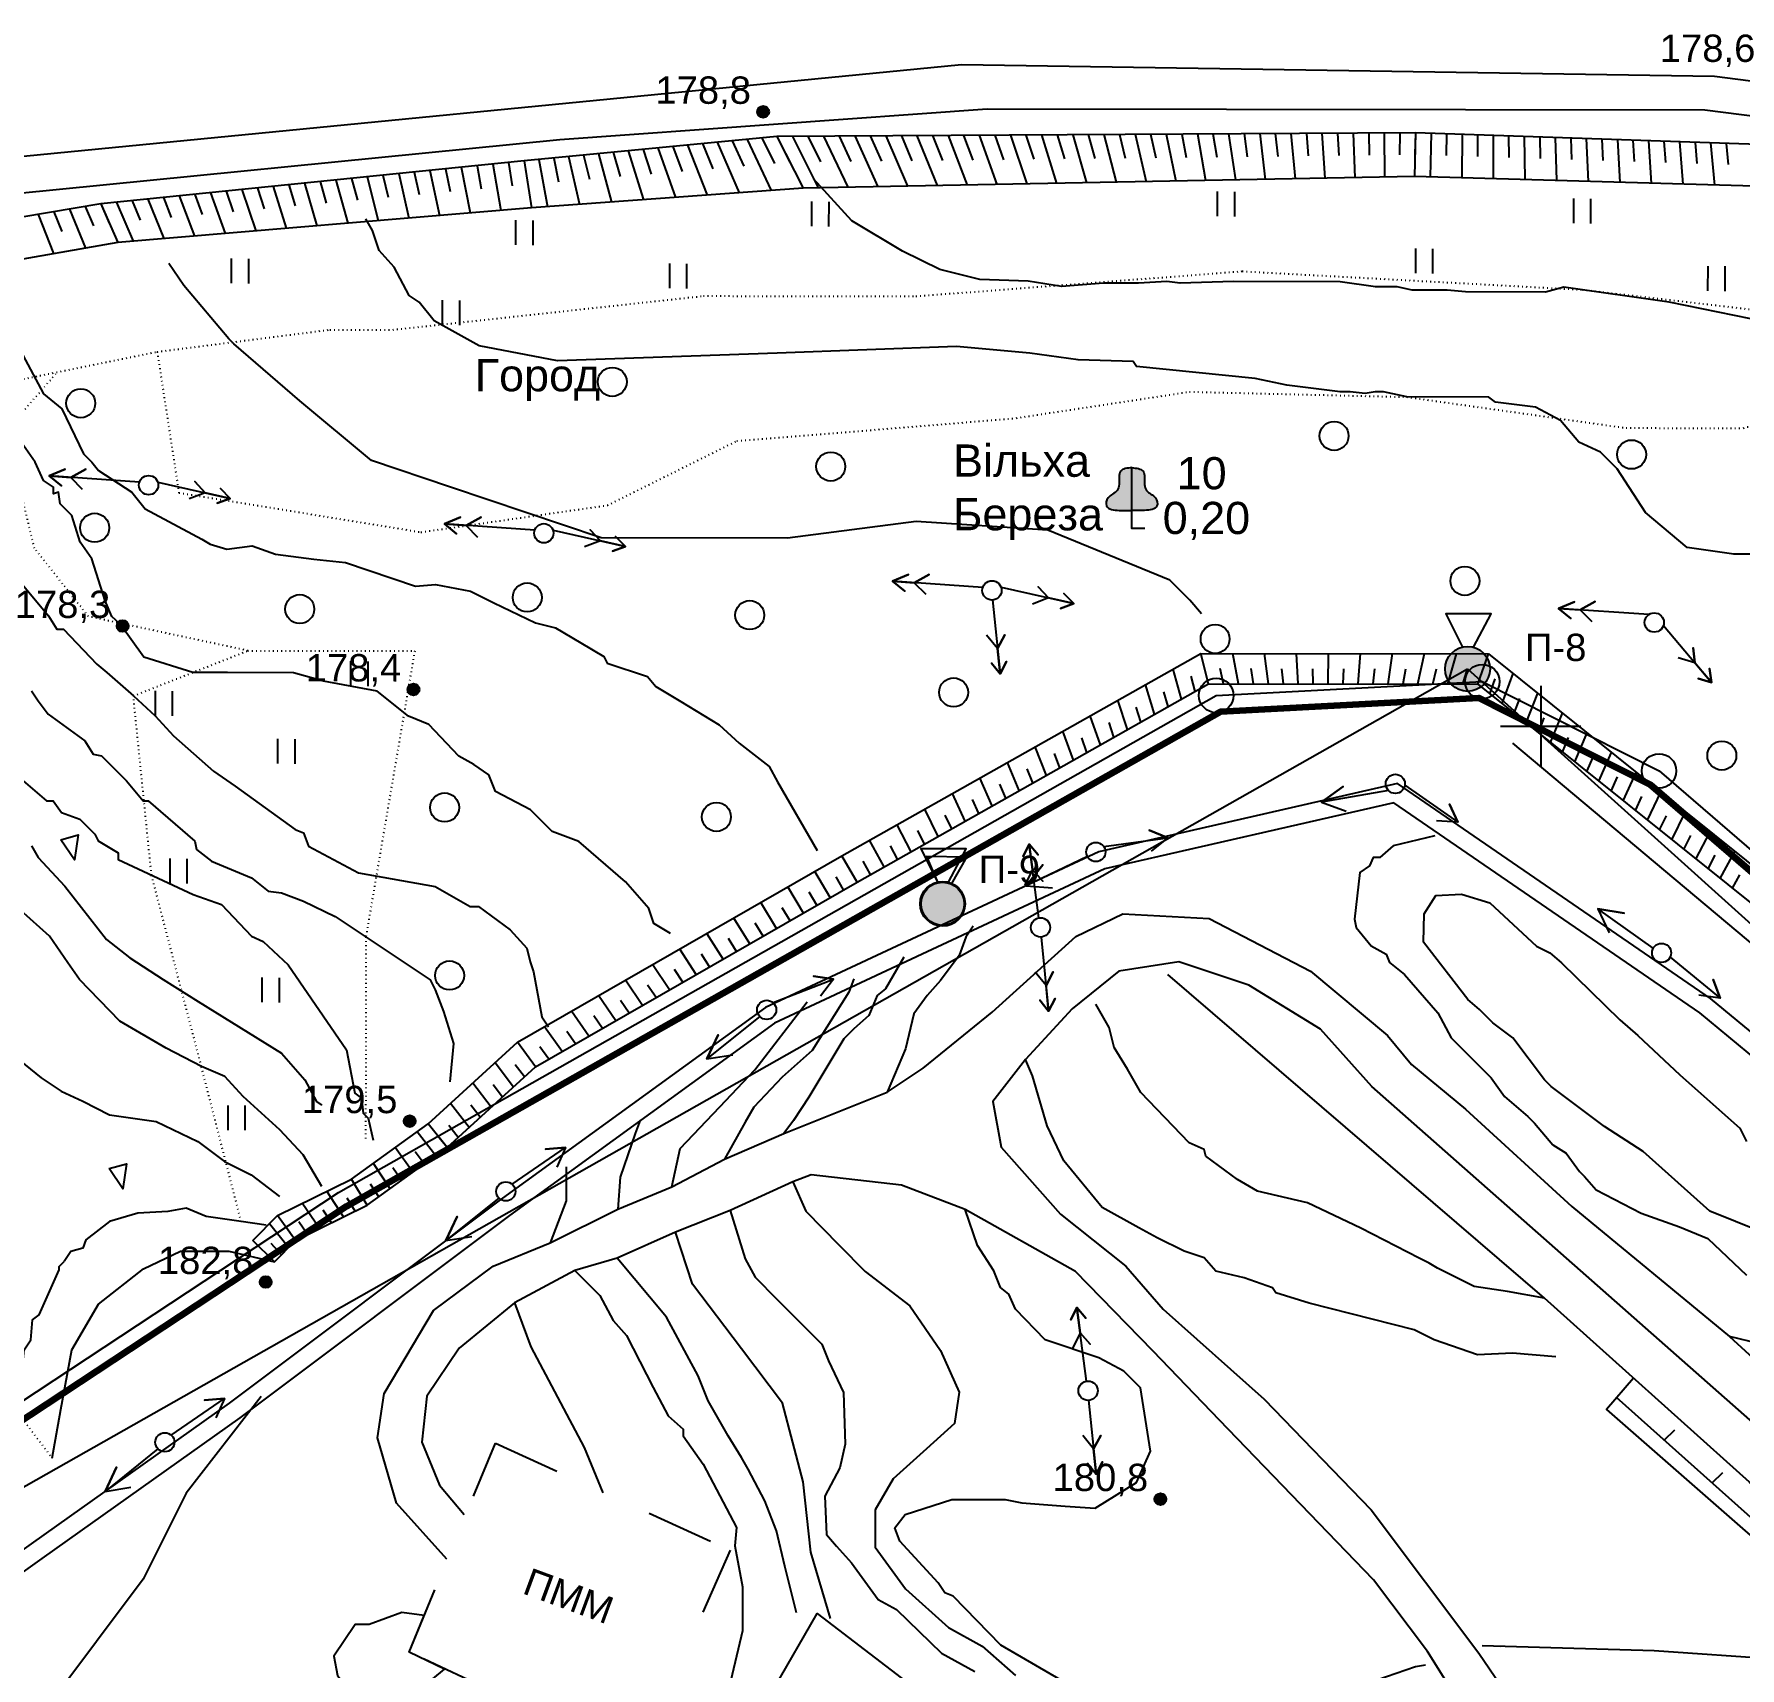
# Model space of a CAD drawing. Header units: millimetres. Extents: x 6127 to 9314, y 4730 to 7085.
# Drawn here: x 7012.7 to 7224.8, y 6482.9 to 6686 of the extents above; entities that cross this region are included whole.
import ezdxf

# ---------------------------------------------------------------- set-up
doc = ezdxf.new("R2010")
doc.units = ezdxf.units.MM
doc.header["$LTSCALE"] = 0.7
doc.linetypes.add('ACAD_ISO03W100', pattern=[30, 12, -18])
doc.linetypes.add('ACAD_ISO07W100', pattern=[3, 0, -3])
for name, color, linetype in [('відм', 14, 'Continuous'), ('горизонталі', 22, 'Continuous'), ('горный отвод', 7, 'Continuous'), ('дерево', 7, 'Continuous'), ('кущ', 7, 'Continuous'), ('Откос', 7, 'Continuous'), ('чорн', 255, 'Continuous')]:
    doc.layers.add(name, color=color, linetype=linetype)
doc.styles.get("Standard").update_dxf_attribs({"font": 'arial.ttf'})

msp = doc.modelspace()

# ---------------------------------------------------------------- hatches: boundary and pattern name
at = {"layer": 'відм', "ltscale": 0.2, "true_color": 0x000000}
h = msp.add_hatch(color=18, dxfattribs=at)
h.dxf.hatch_style = 1
h.paths.add_polyline_path([(7104.05, 6676.36, 1), (7102.58, 6676.36, 1)])
h = msp.add_hatch(color=18, dxfattribs=at)
h.dxf.hatch_style = 1
h.paths.add_polyline_path([(7024.39, 6612.42, 1), (7022.93, 6612.42, 1)])
h = msp.add_hatch(color=18, dxfattribs=at)
h.dxf.hatch_style = 1
h.paths.add_polyline_path([(7060.57, 6604.54, 1), (7059.1, 6604.54, 1)])
h = msp.add_hatch(color=18, dxfattribs=at)
h.dxf.hatch_style = 1
h.paths.add_polyline_path([(7060.09, 6550.87, 1), (7058.62, 6550.87, 1)])
h = msp.add_hatch(color=18, dxfattribs=at)
h.dxf.hatch_style = 1
h.paths.add_polyline_path([(7042.19, 6530.86, 1), (7040.72, 6530.86, 1)])
h = msp.add_hatch(color=18, dxfattribs=at)
h.dxf.hatch_style = 1
h.paths.add_polyline_path([(7153.43, 6503.87, 1), (7151.97, 6503.88, 1)])
at = {"layer": 'чорн', "ltscale": 0.2, "true_color": 0x000000}
h = msp.add_hatch(color=18, dxfattribs=at)
h.dxf.hatch_style = 1
edge = h.paths.add_edge_path()
edge.add_spline(control_points=[(7149.14, 6626.77), (7149.64, 6626.76), (7150.64, 6626.76), (7152.54, 6626.95), (7152.18, 6628.67), (7150.94, 6628.98), (7150.62, 6630.3), (7150.95, 6631.92), (7149.73, 6632.05), (7149.15, 6632.12)], knot_values=[0, 0, 0, 0, 0.79324, 1.617737, 2.123988, 2.843267, 3.252671, 4.0697, 4.805889, 4.805889, 4.805889, 4.805889], degree=3, periodic=0)
edge.add_line((7149.15, 6632.12), (7149.14, 6626.77))
edge = h.paths.add_edge_path()
edge.add_spline(control_points=[(7149.15, 6632.12), (7148.57, 6632.05), (7147.35, 6631.92), (7147.67, 6630.3), (7147.35, 6628.98), (7146.11, 6628.68), (7145.75, 6626.96), (7147.64, 6626.76), (7148.65, 6626.77), (7149.14, 6626.77)], knot_values=[0, 0, 0, 0, 0.736189, 1.553218, 1.962623, 2.681901, 3.188152, 4.012649, 4.805889, 4.805889, 4.805889, 4.805889], degree=3, periodic=0)
edge.add_line((7149.14, 6626.77), (7149.15, 6632.12))
at = {"layer": 'чорн', "ltscale": 0.2, "true_color": 0x000000, "transparency": 33554687}
h = msp.add_hatch(color=18, dxfattribs=at)
h.dxf.hatch_style = 1
h.paths.add_polyline_path([(7193.69, 6607.09, 1), (7188.12, 6607.09, 1)])
h = msp.add_hatch(color=18, dxfattribs=at)
h.dxf.hatch_style = 1
h.paths.add_polyline_path([(7128.41, 6577.89, 1), (7122.84, 6577.89, 1)])

# ---------------------------------------------------------------- linework, layer by layer
at = {"color": 18, "ltscale": 0.2, "true_color": 0x000000, "transparency": 33554687}
for p, q in [((6938.2, 6463.96), (7190.9, 6607.09)), ((7190.9, 6607.09), (7460.95, 6363.77))]:
    msp.add_line(p, q, dxfattribs=at)
at = {"layer": 'відм', "color": 18, "ltscale": 0.2, "true_color": 0x000000}
for centre in [(7103.31, 6676.36), (7023.66, 6612.42), (7059.83, 6604.54), (7059.36, 6550.87), (7041.46, 6530.86), (7152.7, 6503.87)]:
    msp.add_circle(centre, 0.733, dxfattribs=at)
at = {"layer": 'горизонталі', "color": 18, "true_color": 0x000000}
for points in [[(7226.11, 6650.6), (7215.95, 6652.69), (7202.88, 6654.57), (7200.59, 6653.95), (7190.63, 6653.97), (7188.35, 6654.18), (7184, 6654.18), (7182.13, 6654.6), (7179.43, 6654.6), (7175.07, 6655.23), (7161.8, 6655.25), (7155.16, 6655.05), (7153.5, 6655.26), (7149.97, 6655.05), (7145.61, 6655.06), (7140.42, 6654.65), (7136.27, 6655.28), (7130.26, 6655.49), (7125.28, 6656.74), (7120.64, 6659.03), (7114.35, 6662.79), (7109.57, 6668.04)], [(7228.15, 6621.35), (7224, 6621.35), (7218.19, 6622.19), (7213.01, 6626.55), (7209.49, 6631.95), (7207.42, 6634.03), (7204.72, 6635.28), (7202.44, 6637.98), (7199.33, 6639.64), (7194.35, 6640.27), (7193.52, 6640.89), (7183.36, 6640.9), (7180.45, 6641.53), (7179.42, 6641.53), (7178.17, 6641.32), (7176.3, 6641.53), (7175.06, 6641.54), (7168.42, 6642.37), (7164.48, 6643.21), (7149.75, 6644.68), (7149.33, 6645.3), (7142.49, 6645.52), (7136.47, 6646.35), (7127.34, 6647.19), (7105.06, 6646.36), (7077.75, 6645.39), (7068, 6647.26), (7062.4, 6650.38), (7060.54, 6652.67), (7059.3, 6653.5), (7057.43, 6657.03), (7055.57, 6659.11), (7054.74, 6661.6), (7053.91, 6663.05)], [(7157.8, 6613.96), (7156.35, 6615.62), (7153.87, 6618.12), (7138.72, 6624.36), (7122.34, 6625.41), (7106.34, 6623.35), (7083.17, 6623.38), (7064.43, 6629.69), (7054.63, 6632.99), (7045.69, 6640.42), (7037.5, 6647.51), (7036.88, 6648.13), (7031.29, 6654.78), (7029.42, 6657.48)], [(7010.94, 6646.71), (7013.84, 6641.31), (7016.12, 6639.44), (7018.81, 6633.84), (7019.85, 6632.8), (7020.68, 6631.76), (7024.83, 6629.06), (7026.48, 6626.98), (7033.53, 6623.24), (7034.57, 6622.61), (7036.64, 6621.99), (7039.76, 6622.4), (7042.66, 6621.36), (7047.43, 6620.73), (7051.37, 6620.31), (7060.08, 6617.4), (7062.57, 6617.6), (7066.93, 6616.77), (7069.83, 6615.31), (7075.02, 6612.81), (7077.51, 6612.19), (7080.62, 6610.32), (7083.52, 6608.65), (7083.93, 6607.82), (7088.91, 6606.16), (7089.95, 6604.91), (7093.06, 6603.04), (7097.83, 6600.13), (7100.31, 6597.84), (7104.04, 6594.94), (7105.08, 6593.07), (7110.02, 6584.53)], [(7091.78, 6574.2), (7089.7, 6575.45), (7089.08, 6577.32), (7086.18, 6580.64), (7080.38, 6585.63), (7077.06, 6586.88), (7074.37, 6589.58), (7070.01, 6591.86), (7069.19, 6593.94), (7067.32, 6595.19), (7065.45, 6596.23), (7061.72, 6600.17), (7059.23, 6601.21), (7055.3, 6604.33), (7048.66, 6605.58), (7044.92, 6606.62), (7036.72, 6606.63), (7032.38, 6606.64), (7026.31, 6608.56), (7023.35, 6612.67), (7022.32, 6613.61), (7021.49, 6615.57), (7019.84, 6620.76), (7018.39, 6622.84), (7017.35, 6626.16), (7015.9, 6627.61), (7015.7, 6629.07), (7015.07, 6628.86), (7015.07, 6629.69), (7013.83, 6630.52), (7012.8, 6632.81), (7011.35, 6634.88)], [(7007.8, 6621.61), (7014.43, 6613.71), (7015.47, 6612.05), (7016.3, 6612.05), (7020.44, 6607.69), (7021.69, 6606.65), (7025, 6603.74), (7027.7, 6601.25), (7029.98, 6598.76), (7034.95, 6594.39), (7037.65, 6592.52), (7045.11, 6587.12), (7046.15, 6586.7), (7046.77, 6585.04), (7052.99, 6581.72), (7062.53, 6580.05), (7066.88, 6577.55), (7067.92, 6577.55), (7071.86, 6574.64), (7073.93, 6572.36), (7074.35, 6570.69), (7074.76, 6569.45), (7075.79, 6563.85), (7076.62, 6562.6)], [(7012.35, 6604.38), (7013.18, 6603.13), (7014.42, 6601.47), (7018.98, 6598.15), (7020.01, 6596.49), (7021.05, 6596.28), (7024.16, 6593.16), (7026.23, 6590.67), (7026.85, 6590.67), (7032.66, 6585.68), (7032.86, 6584.65), (7034.73, 6583.19), (7039.71, 6581.11), (7041.78, 6579.45), (7043.44, 6579.24), (7046.14, 6578.2), (7050.08, 6576.33), (7061.89, 6568.43), (7062.51, 6567.18), (7063.55, 6564.48), (7064.79, 6560.54), (7064.37, 6555.77)], [(7011.3, 6593.18), (7014.2, 6590.68), (7015.03, 6590.68), (7016.06, 6589.23), (7018.35, 6588.4), (7020.21, 6586.53), (7020.62, 6585.7), (7023.11, 6584.24), (7023.11, 6583.41), (7032.44, 6579.04), (7035.97, 6577.79), (7039.7, 6573.85), (7041.15, 6573.22), (7044.26, 6570.32), (7051.51, 6559.73), (7052.54, 6554.33), (7053.37, 6553.71), (7053.57, 6551.84), (7054.2, 6551.22), (7054.82, 6548.52)], [(7186.82, 6586.33), (7181.63, 6585.09), (7179.97, 6583.64), (7179.14, 6583.64), (7178.72, 6582.61), (7177.48, 6581.78), (7176.85, 6575.97), (7177.05, 6574.93), (7178.92, 6572.65), (7180.79, 6571.61), (7181.2, 6570.57), (7183.06, 6569.11), (7187.21, 6564.34), (7188.87, 6561.22), (7193.84, 6556.24), (7195.5, 6553.95), (7198.4, 6551.46), (7199.23, 6550.63), (7201.51, 6547.93), (7203.16, 6546.89), (7204.82, 6544.61), (7205.44, 6543.98), (7206.89, 6542.32), (7212.49, 6539.41), (7217.26, 6537.74), (7220.79, 6536.29), (7225.56, 6531.72)], [(7012.32, 6585.08), (7013.15, 6583.63), (7016.47, 6580.1), (7021.65, 6573.45), (7024.55, 6571.17), (7028.7, 6568.47), (7033.05, 6565.76), (7043.42, 6559.32), (7046.32, 6556), (7047.77, 6553.3), (7048.39, 6552.88), (7047.77, 6553.3)], [(7048.45, 6542.76), (7046.1, 6546.66), (7043.2, 6549.78), (7038.64, 6553.93), (7036.36, 6556.42), (7033.46, 6557.67), (7029.1, 6559.96), (7023.3, 6563.29), (7018.32, 6568.48), (7016.87, 6570.56), (7014.59, 6573.88), (7007.34, 6580.32)], [(7227.39, 6537.09), (7221, 6539.69), (7212.71, 6547.09), (7207.94, 6550.2), (7201.31, 6555.19), (7200.48, 6556.02), (7196.54, 6561.21), (7194.05, 6563.08), (7192.4, 6564.75), (7190.95, 6565.99), (7185.43, 6573.1), (7185.51, 6576.64), (7186.94, 6578.93), (7190.13, 6579.07), (7193.66, 6578.02), (7199.46, 6572.62), (7201.12, 6571.79), (7202.57, 6570.54), (7209.82, 6563.48), (7212.05, 6561.5), (7217.29, 6556.63), (7224.75, 6549.98), (7225.57, 6548.32)], [(7129.41, 6575.11), (7128.5, 6573.74), (7127.67, 6571.46), (7125.38, 6568.35), (7123.72, 6566.49), (7122.06, 6564.21), (7121.02, 6559.85), (7118.71, 6554.47)], [(7120.82, 6571.26), (7118.54, 6567.32), (7117.5, 6566.49), (7116.46, 6564.01), (7114.59, 6562.35), (7113.34, 6561.1), (7108.98, 6553.85), (7107.1, 6550.95), (7105.86, 6549.33)], [(7114.59, 6568.57), (7113.97, 6566.91), (7109.4, 6559.66), (7105.66, 6556.34), (7102.13, 6552.61), (7101.09, 6550.74), (7098.51, 6546.13)], [(7091.94, 6542.68), (7093, 6547.48), (7097.91, 6552.65), (7102.29, 6557.26), (7108.78, 6565.69)], [(7200.45, 6528.84), (7195.88, 6529.68), (7191.73, 6530.3), (7187.17, 6532.59), (7186.13, 6533.22), (7184.89, 6533.84), (7177.63, 6537.58), (7171, 6540.7), (7164.77, 6542.16), (7162.29, 6543.62), (7158.35, 6546.53), (7158.14, 6547.36), (7156.27, 6548.19), (7150.27, 6554.42), (7148.61, 6557.33), (7146.95, 6560.03), (7146.33, 6562.52), (7144.68, 6565.42)], [(7010.22, 6558.94), (7013.54, 6556.24), (7016.02, 6554.58), (7018.72, 6553.33), (7022.04, 6551.67), (7027.85, 6550.83), (7033.03, 6548.34), (7036.35, 6545.84), (7039.66, 6544.18), (7043.19, 6541.48)], [(7201.89, 6521.58), (7196.5, 6522), (7192.14, 6521.8), (7186.75, 6523.67), (7184.26, 6524.92), (7171.19, 6528.25), (7167.04, 6529.5), (7166.63, 6530.13), (7163.1, 6531.38), (7159.58, 6532.21), (7158.13, 6533.87), (7155.64, 6534.7), (7152.32, 6536.37), (7150.04, 6537.62), (7145.48, 6540.11), (7140.71, 6545.93), (7138.64, 6550.29), (7136.78, 6556.51), (7135.95, 6558.52)], [(7088.02, 6550.97), (7087.39, 6549.31), (7085.52, 6543.92), (7085.23, 6539.92)], [(7078.82, 6545.18), (7078.82, 6540.97), (7076.81, 6535.72)], [(7107.02, 6543.3), (7108.61, 6539.68), (7112.78, 6535.45), (7116, 6532.19), (7121.53, 6527.89), (7125.38, 6522.36), (7127.69, 6517.18), (7127.09, 6513.27), (7123.64, 6510.14), (7119.49, 6506.39), (7117.23, 6502.52), (7117.22, 6497.89), (7120.99, 6492.7), (7126.34, 6487.93), (7130.56, 6485.61), (7134.68, 6481.94)], [(7041.52, 6537.95), (7038.41, 6538.37), (7034.06, 6539), (7031.57, 6540.04), (7029.28, 6539.63), (7025.55, 6539.42), (7022.02, 6538.39), (7019.11, 6536.11), (7018.7, 6535.07), (7017.24, 6534.66), (7016.41, 6533.42)], [(7099.21, 6539.75), (7101.07, 6533.73), (7102.31, 6531.45), (7105, 6528.75), (7108.94, 6524.8), (7110.6, 6523.14), (7111.43, 6521.06), (7113.29, 6517.12), (7113.49, 6510.69), (7112.86, 6507.78), (7110.99, 6504.26), (7111.19, 6499.48), (7112.44, 6498.03), (7114.3, 6495.95), (7117.62, 6491.38), (7119.9, 6490.14), (7125.49, 6484.74), (7129.64, 6482.45)], [(7145.92, 6478.13), (7132.88, 6485.72), (7126.95, 6491.79), (7125.92, 6492.21), (7125.09, 6493.45), (7120.32, 6498.64), (7119.7, 6500.3), (7120.95, 6501.96), (7126.76, 6503.82), (7133.4, 6503.82), (7135.47, 6503.4), (7140.87, 6502.98), (7144.6, 6502.76), (7149.75, 6505.93), (7151.46, 6509.84), (7150.22, 6517.7), (7148.15, 6519.77), (7145.04, 6521.44), (7138.37, 6523.69), (7134.67, 6527.47), (7133.84, 6529.34), (7132.81, 6530.17), (7131.98, 6532.24), (7129.97, 6535.42), (7128.42, 6539.88)], [(7111.68, 6489.03), (7109.22, 6497.29), (7108.29, 6506.02), (7105.73, 6515.8), (7100.6, 6522.57), (7094.54, 6530.58), (7092.39, 6537.07)], [(7014.91, 6508.96), (7016, 6515.02), (7017.33, 6522.45), (7020.66, 6528.12), (7026.27, 6532.5), (7030.85, 6534.72), (7036.88, 6534.71), (7042.54, 6533.36)], [(7006.62, 6502.1), (7008.29, 6508.11), (7008.09, 6509.98), (7008.71, 6511.02), (7009.34, 6517.03), (7010.79, 6518.48), (7011.21, 6520.35), (7011.42, 6522.43), (7012.25, 6523.67), (7012.46, 6526.16), (7013.29, 6526.78), (7015.79, 6532.38), (7015.79, 6532.79), (7016.41, 6533.42)], [(7107.45, 6489.74), (7107.03, 6491.4), (7106, 6495.55), (7104.97, 6499.91), (7103.52, 6503.64), (7101.45, 6507.59), (7100.62, 6509.04), (7098.97, 6511.74), (7096.48, 6516.1), (7095.24, 6519.21), (7091.31, 6526.48), (7085.17, 6533.82)], [(7079.9, 6532.3), (7083.01, 6529.19), (7084.67, 6526.07), (7086.32, 6524.2), (7089.64, 6517.77), (7091.5, 6514.24), (7093.37, 6512.58), (7093.36, 6511.75), (7095.85, 6508.22), (7099.99, 6500.33), (7099.78, 6498.05), (7100.75, 6492.98), (7100.74, 6487.49), (7098.73, 6478.91), (7096.11, 6474.25), (7096.11, 6472.65), (7093.53, 6465.97), (7092.56, 6459.19)], [(7072.38, 6528.27), (7074.44, 6522.8), (7081.05, 6510.28), (7083.37, 6504.67)], [(7310.54, 6488.9), (7309.54, 6488.86), (7304.35, 6490.52), (7295.43, 6491.36), (7290.04, 6491.99), (7287.96, 6491.58), (7282.15, 6491.79), (7275.31, 6492.84), (7273.85, 6494.09), (7272.61, 6494.09), (7267.01, 6494.92), (7264.52, 6497), (7261.41, 6499.08), (7258.09, 6501.78), (7257.27, 6502.82), (7253.12, 6505.11), (7250.94, 6506.36), (7249.43, 6507.48), (7244.88, 6511.9), (7237.24, 6517.68), (7227.25, 6523.17), (7223.48, 6524.08)], [(7040.9, 6516.65), (7037.17, 6511.84), (7031.57, 6504.61), (7026.22, 6493.94), (7014.62, 6478.43)], [(7050.39, 6481.95), (7053.26, 6478.39), (7055.29, 6477.81), (7058.16, 6479.72), (7062.24, 6481.53), (7063.7, 6482.75), (7059.29, 6484.83), (7061.17, 6489.39), (7058.37, 6489.77), (7054.33, 6488.27), (7052.59, 6488.27), (7049.94, 6484.35), (7050.39, 6481.95)], [(7192.72, 6485.69), (7214.09, 6485.05), (7229.65, 6483.99), (7242.93, 6484.6), (7247.49, 6484.38)], [(7185.66, 6483.21), (7184.42, 6483.01), (7178.4, 6480.94)]]:
    msp.add_lwpolyline(points, dxfattribs=at)
at = {"layer": 'горный отвод', "color": 18, "ltscale": 0.2, "true_color": 0x000000}
for points in [[(6833.81, 6399.02), (7050.49, 6541.99), (7159.64, 6603.79), (7192.72, 6605.52), (7214.71, 6594.41), (7446.38, 6394.62), (7812.87, 6318.98), (7813.33, 6270.44), (8212.54, 6212.33), (8210.56, 6196.61), (8228.28, 6077.75), (8075.07, 6062.83), (7942.18, 6050.2), (7867.23, 6042.06), (7881.29, 5852.33), (7884.37, 5811.65), (7998.72, 5796.99), (8009.93, 5714.66)], [(6920.99, 5597.24), (6918.57, 5727.75), (6921.2, 5779.95), (6861.62, 5921.06), (6818.67, 5957.18), (6574.79, 6074.63), (6708.61, 6295.21), (6826.26, 6401.67), (6833.8, 6396.61), (7051.54, 6540.28), (7160.22, 6601.81), (7192.29, 6603.48), (7213.58, 6592.73), (7445.46, 6392.76), (7810.88, 6317.34), (7811.33, 6268.71), (8210.3, 6210.63), (8208.53, 6196.59), (8208.57, 6196.32)], [(6920.99, 5597.24), (6918.58, 5727.75), (6921.21, 5779.95), (6861.62, 5921.06), (6818.67, 5957.19), (6574.8, 6074.63), (6708.61, 6295.21), (6826.26, 6401.67), (6833.8, 6396.61), (7051.54, 6540.27), (7160.22, 6601.81), (7192.29, 6603.48), (7213.58, 6592.73), (7445.46, 6392.75), (7810.88, 6317.34), (7811.33, 6268.7), (8210.3, 6210.62), (8208.53, 6196.59), (8208.57, 6196.32)], [(6920.99, 5597.24), (6918.58, 5727.75), (6921.21, 5779.95), (6861.62, 5921.06), (6818.67, 5957.19), (6574.8, 6074.63), (6708.61, 6295.21), (6826.26, 6401.67), (6833.8, 6396.61), (7051.54, 6540.27), (7160.22, 6601.81), (7192.29, 6603.48), (7213.58, 6592.73), (7445.46, 6392.75), (7810.88, 6317.34), (7811.33, 6268.7), (8210.3, 6210.62), (8208.53, 6196.59), (8208.57, 6196.32)], [(6920.99, 5597.24), (6918.58, 5727.75), (6921.21, 5779.95), (6861.62, 5921.06), (6818.67, 5957.19), (6574.8, 6074.63), (6708.62, 6295.21), (6826.26, 6401.67), (6833.8, 6396.61), (7051.54, 6540.27), (7160.22, 6601.81), (7192.29, 6603.48), (7213.58, 6592.73), (7445.46, 6392.75), (7810.87, 6317.34), (7811.33, 6268.7), (8210.29, 6210.62), (8208.53, 6196.59), (8208.57, 6196.32)]]:
    msp.add_lwpolyline(points, dxfattribs=at)
at = {"layer": 'горный отвод', "color": 18, "lineweight": 200, "ltscale": 0.2, "true_color": 0x000000}
msp.add_lwpolyline([(6920.99, 5597.24), (6918.57, 5727.75), (6921.2, 5779.95), (6861.62, 5921.06), (6818.67, 5957.18), (6574.79, 6074.63), (6708.61, 6295.21), (6826.26, 6401.68), (6833.8, 6396.61), (7051.54, 6540.28), (7160.22, 6601.81), (7192.29, 6603.48), (7213.58, 6592.73), (7445.46, 6392.76), (7810.88, 6317.34), (7811.34, 6268.71), (8210.3, 6210.63), (8208.53, 6196.59), (8208.57, 6196.32)], dxfattribs=at)
at = {"layer": 'дерево', "color": 18, "ltscale": 0.2, "true_color": 0x000000}
for centre in [(7084.55, 6642.78), (7018.46, 6640.12), (7174.3, 6636.06), (7211.29, 6633.75), (7111.72, 6632.25), (7020.19, 6624.64), (7190.56, 6618.03), (7073.97, 6615.98), (7045.69, 6614.53), (7101.64, 6613.78), (7159.51, 6610.82), (7126.99, 6604.17), (7222.51, 6596.31), (7063.7, 6589.87), (7097.5, 6588.69), (7064.32, 6568.98)]:
    msp.add_circle(centre, 1.8, dxfattribs=at)
at = {"layer": 'кущ', "color": 18, "ltscale": 0.2, "true_color": 0x000000}
for centre in [(7192.72, 6605.52), (7159.64, 6603.79), (7214.71, 6594.41)]:
    msp.add_circle(centre, 2.14, dxfattribs=at)
at = {"layer": 'Откос', "color": 18, "true_color": 0x000000}
for p, q in [((7097.61, 6672.57), (7100.33, 6666.29)), ((7099.46, 6672.75), (7100.89, 6669.59)), ((7101.31, 6672.93), (7104.31, 6666.57)), ((7103.15, 6673.11), (7104.72, 6669.91)), ((7105, 6673.29), (7106.64, 6670.08)), ((7105, 6673.29), (7108.28, 6666.86)), ((7106.94, 6673.3), (7110.13, 6666.9)), ((7108.88, 6673.31), (7110.43, 6670.12)), ((7110.81, 6673.32), (7113.84, 6666.97)), ((7112.75, 6673.34), (7114.22, 6670.17)), ((7114.69, 6673.35), (7117.55, 6667.04)), ((7116.62, 6673.36), (7118.01, 6670.21)), ((7118.56, 6673.37), (7121.26, 6667.11)), ((7120.5, 6673.38), (7121.8, 6670.26)), ((7122.43, 6673.39), (7124.96, 6667.18)), ((7124.37, 6673.4), (7125.59, 6670.31)), ((7126.31, 6673.42), (7128.67, 6667.25)), ((7128.24, 6673.43), (7129.38, 6670.35)), ((7130.18, 6673.44), (7132.38, 6667.32)), ((7132.12, 6673.45), (7133.18, 6670.4)), ((7134.06, 6673.46), (7136.09, 6667.39)), ((7135.99, 6673.47), (7136.97, 6670.45)), ((7137.93, 6673.49), (7139.79, 6667.46)), ((7139.87, 6673.5), (7140.76, 6670.49)), ((7141.8, 6673.51), (7143.5, 6667.53)), ((7143.74, 6673.52), (7144.55, 6670.54)), ((7145.68, 6673.53), (7147.21, 6667.6)), ((7147.61, 6673.54), (7148.34, 6670.59)), ((7149.55, 6673.56), (7150.92, 6667.67)), ((7151.49, 6673.57), (7152.13, 6670.63)), ((7153.42, 6673.58), (7154.62, 6667.74)), ((7155.36, 6673.59), (7155.92, 6670.68)), ((7157.3, 6673.6), (7158.33, 6667.81)), ((7159.23, 6673.61), (7159.71, 6670.73)), ((7161.17, 6673.63), (7162.04, 6667.88)), ((7163.11, 6673.64), (7163.5, 6670.77)), ((7165.05, 6673.65), (7165.75, 6667.95)), ((7166.98, 6673.66), (7167.29, 6670.82)), ((7168.92, 6673.67), (7169.45, 6668.02)), ((7170.86, 6673.68), (7171.08, 6670.87)), ((7172.79, 6673.7), (7173.16, 6668.09)), ((7174.73, 6673.71), (7174.87, 6670.91)), ((7176.67, 6673.72), (7176.87, 6668.16)), ((7178.6, 6673.73), (7178.66, 6670.96)), ((7180.54, 6673.74), (7180.58, 6668.23)), ((7182.48, 6673.75), (7182.45, 6671.01)), ((7184.41, 6673.76), (7184.28, 6668.3)), ((7184.41, 6673.76), (7184.35, 6671.03)), ((7186.35, 6673.7), (7186.25, 6668.24)), ((7188.28, 6673.63), (7188.24, 6670.91)), ((7190.21, 6673.56), (7190.18, 6668.13)), ((7192.14, 6673.5), (7192.14, 6670.79)), ((7194.07, 6673.43), (7194.1, 6668.02)), ((7196, 6673.36), (7196.04, 6670.66)), ((7197.93, 6673.3), (7198.03, 6667.91)), ((7199.87, 6673.23), (7199.93, 6670.54)), ((7201.8, 6673.16), (7201.96, 6667.8)), ((7203.73, 6673.1), (7203.83, 6670.42)), ((7205.66, 6673.03), (7205.89, 6667.69)), ((7207.59, 6672.96), (7207.72, 6670.3)), ((7209.52, 6672.9), (7209.81, 6667.58)), ((7211.45, 6672.83), (7211.62, 6670.17)), ((7213.39, 6672.76), (7213.74, 6667.47)), ((7215.32, 6672.69), (7215.51, 6670.05)), ((7217.25, 6672.63), (7217.67, 6667.36)), ((7219.18, 6672.56), (7219.41, 6669.93)), ((7075.43, 6670.43), (7076.5, 6664.56)), ((7077.27, 6670.61), (7077.88, 6667.66)), ((7079.12, 6670.79), (7080.47, 6664.85)), ((7080.97, 6670.97), (7081.71, 6667.98)), ((7082.82, 6671.15), (7084.44, 6665.14)), ((7084.67, 6671.32), (7085.55, 6668.3)), ((7086.52, 6671.5), (7088.42, 6665.42)), ((7088.37, 6671.68), (7089.38, 6668.62)), ((7090.21, 6671.86), (7092.39, 6665.71)), ((7092.06, 6672.04), (7093.22, 6668.95)), ((7093.91, 6672.22), (7096.36, 6666)), ((7095.76, 6672.4), (7097.05, 6669.27)), ((7221.11, 6672.49), (7221.6, 6667.24)), ((7223.04, 6672.43), (7223.3, 6669.81)), ((7056.04, 6668.47), (7056.7, 6665.73)), ((7057.99, 6668.67), (7059.27, 6663.14)), ((7059.93, 6668.86), (7060.55, 6666.08)), ((7061.88, 6669.06), (7063.08, 6663.46)), ((7063.83, 6669.26), (7064.41, 6666.44)), ((7065.78, 6669.46), (7066.89, 6663.78)), ((7067.73, 6669.66), (7068.26, 6666.8)), ((7069.68, 6669.86), (7070.7, 6664.1)), ((7071.63, 6670.05), (7072.12, 6667.16)), ((7073.58, 6670.25), (7074.04, 6667.33)), ((7073.58, 6670.25), (7074.51, 6664.42)), ((7034.6, 6666.29), (7036.4, 6661.23)), ((7036.55, 6666.49), (7037.43, 6663.94)), ((7038.5, 6666.69), (7040.21, 6661.55)), ((7040.45, 6666.88), (7041.28, 6664.3)), ((7042.39, 6667.08), (7044.02, 6661.87)), ((7044.34, 6667.28), (7045.14, 6664.65)), ((7046.29, 6667.48), (7047.83, 6662.19)), ((7048.24, 6667.68), (7048.99, 6665.01)), ((7050.19, 6667.87), (7051.65, 6662.51)), ((7052.14, 6668.07), (7052.85, 6665.37)), ((7054.09, 6668.27), (7055.46, 6662.83)), ((7017.07, 6664.25), (7019.06, 6659.42)), ((7019.01, 6664.57), (7020.04, 6662.17)), ((7020.96, 6664.9), (7022.01, 6662.51)), ((7020.96, 6664.9), (7023.06, 6660.12)), ((7022.91, 6665.1), (7024.97, 6660.28)), ((7024.85, 6665.3), (7025.86, 6662.87)), ((7026.8, 6665.5), (7028.78, 6660.6)), ((7028.75, 6665.69), (7029.72, 6663.22)), ((7030.7, 6665.89), (7032.59, 6660.91)), ((7032.65, 6666.09), (7033.57, 6663.58)), ((7013.17, 6663.59), (7015.06, 6658.72)), ((7015.12, 6663.92), (7016.09, 6661.49)), ((7158.7, 6605.25), (7157.71, 6609.02)), ((7158.7, 6605.25), (7157.71, 6609.02)), ((7162.42, 6605.24), (7161.69, 6609.01)), ((7166.14, 6605.24), (7165.66, 6609.01)), ((7169.85, 6605.23), (7169.64, 6609)), ((7173.57, 6605.23), (7173.61, 6609)), ((7177.29, 6605.23), (7177.59, 6609)), ((7181.01, 6605.22), (7181.56, 6608.99)), ((7184.73, 6605.22), (7185.54, 6608.99)), ((7188.44, 6605.21), (7189.51, 6608.98)), ((7192.16, 6605.21), (7193.49, 6608.98)), ((7192.16, 6605.21), (7193.49, 6608.98)), ((7155.34, 6603.35), (7154.28, 6607.08)), ((7160.56, 6605.24), (7160.13, 6607.13)), ((7164.28, 6605.24), (7163.98, 6607.13)), ((7167.99, 6605.24), (7167.82, 6607.12)), ((7171.71, 6605.23), (7171.67, 6607.12)), ((7175.43, 6605.23), (7175.51, 6607.11)), ((7179.15, 6605.22), (7179.36, 6607.11)), ((7182.87, 6605.22), (7183.21, 6607.1)), ((7186.58, 6605.21), (7187.05, 6607.1)), ((7190.3, 6605.21), (7190.9, 6607.09)), ((7151.97, 6601.45), (7150.85, 6605.15)), ((7157.02, 6604.3), (7156.51, 6606.17)), ((7193.67, 6604), (7194.34, 6605.87)), ((7195.18, 6602.79), (7196.55, 6606.52)), ((7148.61, 6599.55), (7147.42, 6603.21)), ((7153.65, 6602.4), (7153.11, 6604.26)), ((7196.68, 6601.58), (7197.38, 6603.43)), ((7198.19, 6600.37), (7199.62, 6604.06)), ((7145.25, 6597.65), (7143.99, 6601.27)), ((7146.93, 6598.6), (7146.32, 6600.42)), ((7150.29, 6600.5), (7149.71, 6602.34)), ((7199.7, 6599.16), (7200.42, 6601)), ((7201.21, 6597.95), (7202.68, 6601.6)), ((7141.88, 6595.76), (7140.56, 6599.34)), ((7143.57, 6596.71), (7142.92, 6598.51)), ((7202.71, 6596.74), (7203.46, 6598.56)), ((7204.22, 6595.53), (7205.75, 6599.14)), ((7138.52, 6593.86), (7137.13, 6597.4)), ((7140.2, 6594.81), (7139.52, 6596.59)), ((7207.23, 6593.12), (7208.81, 6596.69)), ((7135.16, 6591.96), (7133.7, 6595.47)), ((7136.84, 6592.91), (7136.13, 6594.67)), ((7205.73, 6594.33), (7206.5, 6596.12)), ((7210.25, 6590.7), (7211.88, 6594.23)), ((7131.8, 6590.06), (7130.27, 6593.53)), ((7133.48, 6591.01), (7132.73, 6592.75)), ((7208.74, 6591.91), (7209.54, 6593.68)), ((7128.43, 6588.16), (7126.84, 6591.59)), ((7130.11, 6589.11), (7129.33, 6590.84)), ((7211.76, 6589.49), (7212.58, 6591.24)), ((7213.26, 6588.28), (7214.94, 6591.77)), ((7121.71, 6584.37), (7119.98, 6587.72)), ((7125.07, 6586.27), (7123.41, 6589.66)), ((7126.75, 6587.21), (7125.94, 6588.92)), ((7214.77, 6587.07), (7215.62, 6588.81)), ((7216.28, 6585.86), (7218.01, 6589.31)), ((7118.34, 6582.47), (7116.55, 6585.78)), ((7123.39, 6585.32), (7122.54, 6587)), ((7217.79, 6584.65), (7218.66, 6586.37)), ((7219.29, 6583.44), (7221.07, 6586.85)), ((7114.98, 6580.57), (7113.11, 6583.85)), ((7114.98, 6580.57), (7113.11, 6583.85)), ((7120.02, 6583.42), (7119.14, 6585.08)), ((7220.8, 6582.23), (7221.7, 6583.93)), ((7222.31, 6581.03), (7224.13, 6584.39)), ((7111.65, 6578.66), (7109.75, 6581.92)), ((7116.66, 6581.52), (7115.75, 6583.17)), ((7223.82, 6579.82), (7224.74, 6581.49)), ((7108.32, 6576.74), (7106.39, 6579.99)), ((7109.98, 6577.7), (7109.03, 6579.33)), ((7113.31, 6579.61), (7112.37, 6581.25)), ((7104.98, 6574.83), (7103.02, 6578.05)), ((7106.65, 6575.79), (7105.68, 6577.4)), ((7101.65, 6572.92), (7099.66, 6576.12)), ((7103.32, 6573.87), (7102.33, 6575.48)), ((7098.32, 6571), (7096.3, 6574.19)), ((7099.98, 6571.96), (7098.98, 6573.56)), ((7094.98, 6569.09), (7092.93, 6572.26)), ((7096.65, 6570.05), (7095.63, 6571.64)), ((7091.65, 6567.18), (7089.57, 6570.33)), ((7093.32, 6568.13), (7092.29, 6569.71)), ((7088.32, 6565.26), (7086.21, 6568.4)), ((7089.99, 6566.22), (7088.94, 6567.79)), ((7081.65, 6561.44), (7079.48, 6564.53)), ((7084.99, 6563.35), (7082.84, 6566.47)), ((7086.65, 6564.31), (7085.59, 6565.87)), ((7078.32, 6559.52), (7076.12, 6562.6)), ((7083.32, 6562.39), (7082.24, 6563.95)), ((7074.99, 6557.61), (7072.75, 6560.67)), ((7074.99, 6557.61), (7072.75, 6560.67)), ((7079.99, 6560.48), (7078.89, 6562.02)), ((7072.25, 6555.1), (7069.97, 6558.13)), ((7076.66, 6558.57), (7075.54, 6560.1)), ((7073.62, 6556.36), (7072.49, 6557.88)), ((7069.51, 6552.6), (7067.2, 6555.6)), ((7070.88, 6553.85), (7069.73, 6555.36)), ((7066.76, 6550.09), (7064.42, 6553.06)), ((7068.14, 6551.35), (7066.97, 6552.84)), ((7062.6, 6546.56), (7060.28, 6549.54)), ((7064.02, 6547.59), (7061.64, 6550.52)), ((7065.39, 6548.84), (7064.21, 6550.31)), ((7059.76, 6544.52), (7057.57, 6547.58)), ((7064.02, 6547.59), (7062.83, 6549.05)), ((7056.92, 6542.47), (7054.85, 6545.62)), ((7061.18, 6545.54), (7060.05, 6547.05)), ((7054.09, 6540.42), (7052.14, 6543.66)), ((7054.09, 6540.42), (7052.14, 6543.66)), ((7058.34, 6543.49), (7057.28, 6545.05)), ((7051.12, 6538.96), (7049.07, 6542.15)), ((7052.6, 6539.69), (7051.6, 6541.3)), ((7055.51, 6541.44), (7054.5, 6543.04)), ((7045.18, 6536.04), (7042.94, 6539.14)), ((7048.15, 6537.5), (7046.01, 6540.65)), ((7049.63, 6538.23), (7048.59, 6539.81)), ((7044.3, 6535.15), (7041.91, 6538.1)), ((7045.18, 6536.04), (7044.06, 6537.59)), ((7046.66, 6536.77), (7045.57, 6538.33)), ((7042.54, 6533.36), (7039.85, 6536.01)), ((7043.42, 6534.25), (7042.15, 6535.65))]:
    msp.add_line(p, q, dxfattribs=at)
at = {"layer": 'чорн', "color": 18, "true_color": 0x000000}
for p, q in [((7105, 6673.29), (7073.58, 6670.25)), ((7184.41, 6673.76), (7105, 6673.29)), ((7236.56, 6671.96), (7184.41, 6673.76)), ((7073.58, 6670.25), (7020.96, 6664.9)), ((7184.28, 6668.3), (7108.28, 6666.86)), ((7237.31, 6666.8), (7184.28, 6668.3)), ((7108.28, 6666.86), (7074.51, 6664.42)), ((7020.96, 6664.9), (6941.19, 6651.47)), ((7074.51, 6664.42), (7023.06, 6660.12)), ((7023.06, 6660.12), (6941.09, 6645.76)), ((7113.11, 6583.85), (7157.71, 6609.02)), ((7157.71, 6609.02), (7193.49, 6608.98)), ((7193.49, 6608.98), (7259.38, 6556.12)), ((7114.98, 6580.57), (7158.7, 6605.25)), ((7158.7, 6605.25), (7192.16, 6605.21)), ((7192.16, 6605.21), (7256.98, 6553.22)), ((7072.75, 6560.67), (7113.11, 6583.85)), ((7074.99, 6557.61), (7114.98, 6580.57)), ((7061.64, 6550.52), (7072.75, 6560.67)), ((7064.02, 6547.59), (7074.99, 6557.61)), ((7052.14, 6543.66), (7061.64, 6550.52)), ((7054.09, 6540.42), (7064.02, 6547.59)), ((7042.94, 6539.14), (7052.14, 6543.66)), ((7039.85, 6536.01), (7042.94, 6539.14)), ((7045.18, 6536.04), (7054.09, 6540.42)), ((7042.54, 6533.36), (7045.18, 6536.04))]:
    msp.add_line(p, q, dxfattribs=at)
at = {"layer": 'чорн', "color": 18, "ltscale": 0.2, "true_color": 0x000000, "transparency": 33554687}
for p, q in [((7199.99, 6604.99), (7199.99, 6594.99)), ((7194.99, 6599.99), (7204.99, 6599.99)), ((7194.99, 6599.99), (7194.99, 6599.99)), ((7194.99, 6599.99), (7199.99, 6599.99)), ((7194.99, 6485.47), (7194.99, 6485.47))]:
    msp.add_line(p, q, dxfattribs=at)
at = {"layer": 'чорн', "color": 18, "true_color": 0x000000}
for points in [[(8254.89, 6312.26), (8041.83, 6400.24), (7890.27, 6463.75), (7791.09, 6505.42), (7722.21, 6534.27), (7620.44, 6573.86), (7513.7, 6617.86), (7444.84, 6640.97), (7345.09, 6664.89), (7221.62, 6680.73), (7127.98, 6682.21), (7002.38, 6669.95), (6915.51, 6651.76), (6851.78, 6636.62)], [(6852.29, 6631.63), (6945.89, 6654.26), (7004.52, 6665.6), (7078.03, 6672.92), (7131.15, 6676.71), (7220.41, 6676.6), (7298.54, 6666.67), (7324.52, 6662.85), (7365.31, 6655.6), (7442.99, 6637.59), (7509.61, 6613.4), (7619.06, 6569.74), (7785.6, 6503.14), (7897.72, 6456.02), (7972.14, 6424.19), (8080.97, 6378.26), (8132.41, 6357.15), (8235.65, 6311.71)], [(7474.57, 6336.45), (7485.76, 6346.09), (7490.77, 6352.55), (7491.99, 6367.74), (7488.93, 6375.64), (7483.4, 6382.91), (7477.8, 6387.71), (7470.4, 6390.59), (7457.33, 6392), (7445.39, 6387.22), (7366.74, 6454.23), (7280.09, 6527.77), (7196.51, 6597.87)], [(7245.25, 6546.17), (7221.12, 6566.12), (7182.2, 6592.84), (7145.05, 6584.35), (7103.6, 6565), (7070.45, 6540.95), (7036.9, 6515.79), (7012.31, 6498.32), (6989.83, 6482.25), (6959.24, 6463), (6968.42, 6438.79), (6993.57, 6403.41), (7011.11, 6376.73), (7023.43, 6359.7), (7034.53, 6345.45), (7047.22, 6329.34), (7057.92, 6315.58), (7072.73, 6297.21), (7125.68, 6272.46), (7130.71, 6270.27), (7162.11, 6260.07), (7195.89, 6249.8), (7206.71, 6266.46)], [(7243.82, 6544.44), (7219.77, 6564.33), (7181.74, 6590.43), (7145.79, 6582.22), (7104.74, 6563.05), (7071.78, 6539.15), (7038.22, 6513.98), (7013.61, 6496.5), (6991.09, 6480.39), (6961.99, 6462.08), (6970.42, 6439.85), (6995.42, 6404.68), (7012.95, 6378), (7025.22, 6361.05), (7036.3, 6346.83), (7048.98, 6330.72), (7059.68, 6316.98), (7074.15, 6299.02), (7126.6, 6274.51), (7131.51, 6272.37), (7162.78, 6262.21), (7194.93, 6252.44), (7204.83, 6267.68)], [(7063.98, 6496.41), (7057.72, 6503.35), (7055.37, 6511.51), (7056.2, 6517.02), (7062.32, 6527.33), (7069.74, 6532.84), (7076.81, 6535.72), (7085.23, 6539.92), (7091.94, 6542.68), (7098.51, 6546.13), (7105.86, 6549.33), (7118.71, 6554.47), (7123.19, 6557.46), (7131.78, 6564.43), (7142.18, 6573.84), (7148.04, 6576.66), (7158.78, 6576.08), (7171.38, 6569.5), (7180.93, 6561.52), (7183.91, 6557.92), (7190.63, 6552.37), (7203.88, 6540.26), (7223.48, 6524.08), (7247.9, 6501.7)], [(7234.41, 6506.32), (7178.99, 6555.19), (7172.63, 6562.29), (7163.69, 6567.77), (7154.99, 6570.67), (7147.53, 6569.52), (7141.73, 6564.81), (7135.95, 6558.52), (7131.86, 6553.32), (7132.92, 6547.63), (7140.3, 6539.3), (7148.41, 6532.83), (7153.03, 6527.47), (7165.61, 6516.31), (7178.91, 6502.52), (7192.31, 6484.7), (7198.29, 6475.89), (7207.74, 6462), (7214.19, 6453.08), (7222.66, 6440.27), (7227.59, 6429.48)], [(7382.85, 6374.03), (7318.87, 6426.94), (7284.12, 6456.34), (7246.54, 6487.99), (7225.96, 6505.98), (7200.45, 6528.84), (7153.64, 6569.08)], [(7195.07, 6470.31), (7185.93, 6484.93), (7179.21, 6493.82), (7161.13, 6512.57), (7151.78, 6522.31), (7142.13, 6532.18), (7128.42, 6539.88), (7120.5, 6542.9), (7109.3, 6544.2), (7107.02, 6543.3), (7099.21, 6539.75), (7092.39, 6537.07), (7085.17, 6533.82), (7079.9, 6532.3), (7072.38, 6528.27), (7065.5, 6522.66), (7061.49, 6516.66), (7060.86, 6510.96), (7063.07, 6505.6), (7066.15, 6501.95)], [(7211.52, 6518.92), (7208.16, 6515.02), (7242.93, 6484.6), (7243.96, 6485.69), (7209.43, 6516.5)], [(7215.35, 6511.22), (7216.67, 6512.49)], [(7221.31, 6505.9), (7222.64, 6507.17)]]:
    msp.add_lwpolyline(points, dxfattribs=at)
at = {"layer": 'чорн', "color": 18, "ltscale": 0.2, "true_color": 0x000000}
for points in [[(7159.78, 6666.45), (7159.78, 6663.37)], [(7161.92, 6666.41), (7161.92, 6663.34)], [(7109.32, 6665.2), (7109.32, 6662.12)], [(7111.46, 6665.16), (7111.45, 6662.09)], [(7204.05, 6665.57), (7204.05, 6662.5)], [(7206.19, 6665.54), (7206.18, 6662.47)], [(7072.53, 6662.87), (7072.53, 6659.8)], [(7074.67, 6662.84), (7074.66, 6659.77)], [(7037.17, 6658.11), (7037.17, 6655.04)], [(7039.31, 6658.08), (7039.31, 6655.01)], [(7184.41, 6659.36), (7184.41, 6656.29)], [(7186.55, 6659.33), (7186.55, 6656.26)], [(7091.65, 6657.5), (7091.65, 6654.43)], [(7093.79, 6657.47), (7093.79, 6654.4)], [(7220.76, 6657.18), (7220.75, 6654.11)], [(7222.9, 6657.15), (7222.89, 6654.07)], [(7063.41, 6652.93), (7063.4, 6649.86)], [(7065.54, 6652.9), (7065.54, 6649.82)], [(7025.76, 6630.31), (7014.52, 6631.08), (7016.51, 6631.94), (7014.52, 6631.08), (7016.05, 6629.85), (7014.52, 6631.08), (7017.23, 6630.9), (7019.09, 6631.94), (7017.23, 6630.9), (7018.65, 6629.46)], [(7028.03, 6630.33), (7037.05, 6628.3), (7035.82, 6629.54), (7037.05, 6628.3), (7035.44, 6627.7), (7037.05, 6628.3), (7033.94, 6629), (7032.64, 6630.38), (7033.94, 6629), (7031.93, 6628.23)], [(7150.78, 6624.54), (7149.14, 6624.54), (7149.15, 6632.12)], [(7074.91, 6624.33), (7063.67, 6625.11), (7065.66, 6625.96), (7063.67, 6625.11), (7065.19, 6623.87), (7063.67, 6625.11), (7066.38, 6624.92), (7068.24, 6625.96), (7066.38, 6624.92), (7067.8, 6623.49)], [(7077.18, 6624.35), (7086.2, 6622.32), (7084.97, 6623.56), (7086.2, 6622.32), (7084.59, 6621.72), (7086.2, 6622.32), (7083.08, 6623.02), (7081.79, 6624.4), (7083.08, 6623.02), (7081.08, 6622.25)], [(7130.62, 6617.22), (7119.39, 6618), (7121.38, 6618.85), (7119.39, 6618), (7120.91, 6616.77), (7119.39, 6618), (7122.09, 6617.81), (7123.96, 6618.85), (7122.09, 6617.81), (7123.52, 6616.38)], [(7131.83, 6615.66), (7132.78, 6606.46), (7133.56, 6608.02), (7132.78, 6606.46), (7131.7, 6607.8), (7132.78, 6606.46), (7132.45, 6609.64), (7133.35, 6611.31), (7132.45, 6609.64), (7131.09, 6611.29)], [(7132.89, 6617.24), (7141.92, 6615.21), (7140.69, 6616.45), (7141.92, 6615.21), (7140.3, 6614.61), (7141.92, 6615.21), (7138.8, 6615.91), (7137.5, 6617.3), (7138.8, 6615.91), (7136.79, 6615.14)], [(7213.43, 6613.84), (7202.2, 6614.6), (7204.19, 6615.45), (7202.2, 6614.6), (7203.72, 6613.37), (7202.2, 6614.6), (7204.9, 6614.42), (7206.76, 6615.46), (7204.9, 6614.42), (7206.33, 6612.98)], [(7215.25, 6612.48), (7221.21, 6605.41), (7220.98, 6607.14), (7221.21, 6605.41), (7219.57, 6605.9), (7221.21, 6605.41), (7219.15, 6607.85), (7218.96, 6609.73), (7219.15, 6607.85), (7217.09, 6608.45)], [(7052.02, 6608.05), (7052.02, 6604.98)], [(7054.16, 6608.02), (7054.16, 6604.95)], [(7027.7, 6604.35), (7027.7, 6601.28)], [(7029.84, 6604.32), (7029.83, 6601.25)], [(7042.93, 6598.39), (7042.92, 6595.32)], [(7045.07, 6598.35), (7045.06, 6595.28)], [(7181.05, 6591.99), (7172.74, 6590.51), (7175.42, 6592.46), (7172.74, 6590.51), (7175.82, 6589.41)], [(7183.1, 6592.64), (7189.68, 6588.03), (7188.63, 6590.28), (7189.68, 6588.03), (7187.04, 6588.2)], [(7015.98, 6585.86), (7018.12, 6586.45), (7017.68, 6583.35), (7015.98, 6585.86)], [(7145.65, 6585.02), (7153.62, 6586.09), (7151.31, 6587.03), (7153.62, 6586.09), (7151.56, 6584.42)], [(7029.53, 6583.51), (7029.53, 6580.44)], [(7031.67, 6583.48), (7031.67, 6580.4)], [(7126.73, 6580.33), (7128.65, 6583.7), (7123.61, 6583.75), (7125.01, 6580.5)], [(7137.59, 6576.13), (7136.4, 6585.31), (7137.52, 6583.97), (7136.4, 6585.31), (7135.66, 6583.76), (7136.4, 6585.31), (7136.81, 6582.14), (7138.07, 6580.72), (7136.81, 6582.14), (7135.86, 6580.21)], [(7143.64, 6583.75), (7136.01, 6580.13), (7138.09, 6582.72), (7136.01, 6580.13), (7139.27, 6579.89)], [(7213.99, 6572.39), (7207.1, 6577.25), (7210.37, 6576.72), (7207.1, 6577.25), (7208.49, 6574.29)], [(7137.87, 6573.76), (7138.81, 6564.56), (7139.6, 6566.12), (7138.81, 6564.56), (7137.73, 6565.9), (7138.81, 6564.56), (7138.49, 6567.74), (7139.39, 6569.41), (7138.49, 6567.74), (7137.12, 6569.39)], [(7216.09, 6571.26), (7222.3, 6566.16), (7221.42, 6568.48), (7222.3, 6566.16), (7219.67, 6566.53)], [(7040.98, 6568.73), (7040.98, 6565.66)], [(7043.12, 6568.7), (7043.12, 6565.63)], [(7104.54, 6565.6), (7112.04, 6568.5), (7109.58, 6568.88), (7112.04, 6568.5), (7110.43, 6566.39)], [(7102.88, 6563.89), (7096.31, 6558.6), (7097.72, 6561.6), (7096.31, 6558.6), (7099.54, 6559.12)], [(7036.74, 6552.83), (7036.74, 6549.76)], [(7038.88, 6552.8), (7038.87, 6549.73)], [(7072.1, 6543.02), (7078.73, 6547.57), (7076.25, 6547.37), (7078.73, 6547.57), (7077.64, 6545.15)], [(7022.01, 6544.98), (7024.15, 6545.56), (7023.71, 6542.47), (7022.01, 6544.98)], [(7070.44, 6541.31), (7063.87, 6536.02), (7065.28, 6539.02), (7063.87, 6536.02), (7067.1, 6536.54)], [(7143.51, 6518.53), (7142.32, 6527.71), (7143.44, 6526.37), (7142.32, 6527.71), (7141.57, 6526.15), (7142.32, 6527.71), (7142.73, 6524.54), (7143.99, 6523.12), (7142.73, 6524.54), (7141.78, 6522.61)], [(7029.71, 6511.84), (7036.33, 6516.39), (7033.85, 6516.18), (7036.33, 6516.39), (7035.25, 6513.97)], [(7143.78, 6516.16), (7144.73, 6506.96), (7145.51, 6508.52), (7144.73, 6506.96), (7143.65, 6508.29), (7144.73, 6506.96), (7144.4, 6510.13), (7145.3, 6511.8), (7144.4, 6510.13), (7143.04, 6511.79)], [(7028.04, 6510.13), (7021.48, 6504.84), (7022.89, 6507.84), (7021.48, 6504.84), (7024.7, 6505.36)], [(7088.63, 6452.51), (7110.04, 6489.65), (7185.96, 6431.51)]]:
    msp.add_lwpolyline(points, dxfattribs=at)
at = {"layer": 'чорн', "color": 18, "linetype": 'ACAD_ISO07W100', "ltscale": 0.2, "true_color": 0x000000}
for points in [[(6946.03, 6551.6), (6918.12, 6582.29), (6918.14, 6594.63), (6929.85, 6603.08), (6961.57, 6628.09), (6974.84, 6647.79), (7002.18, 6641.28), (7027.96, 6646.52), (7049.45, 6649.27), (7057.25, 6649.26), (7095.89, 6653.46), (7122.31, 6653.43), (7162.89, 6656.53), (7205.17, 6654.24), (7241.25, 6650.03), (7254.26, 6647.17), (7268.48, 6641.17), (7295.35, 6641.14), (7324.49, 6636.65), (7345.63, 6631.51), (7369.67, 6629.2), (7378.69, 6624.52), (7376.96, 6633.32), (7385.43, 6642.52)], [(7027.96, 6646.52), (7030.66, 6629), (7060.76, 6624.1), (7083.95, 6627.44), (7100.04, 6635.45), (7134.26, 6638.21), (7156.32, 6641.55), (7183.36, 6640.9), (7210.6, 6637.05), (7225.18, 6637.03), (7236.22, 6640.38), (7241.25, 6650.03)], [(7039.23, 6609.36), (7019.42, 6613.61), (7012.7, 6622.11), (7009.18, 6636.64), (7015.53, 6643.99)], [(7038.41, 6538.37), (7033.46, 6557.67), (7027.26, 6581.47), (7025, 6603.74), (7039.23, 6609.36), (7059.98, 6609.33), (7053.91, 6573.77), (7053.88, 6548.52)], [(6966.95, 6577.78), (6990.15, 6551.07), (6996.7, 6533.02), (7014.91, 6508.96)]]:
    msp.add_lwpolyline(points, dxfattribs=at)
at = {"layer": 'чорн', "color": 18, "ltscale": 0.2, "true_color": 0x000000, "transparency": 33554687}
for points in [[(7191.64, 6609.78), (7193.84, 6613.93), (7188.18, 6613.94), (7190.27, 6609.81)], [(7126.37, 6580.58), (7128.57, 6584.73), (7122.9, 6584.73), (7124.99, 6580.61)]]:
    msp.add_lwpolyline(points, dxfattribs=at)
at = {"layer": 'чорн', "color": 18, "linetype": 'ACAD_ISO03W100', "true_color": 0x000000}
msp.add_lwpolyline([(7059.29, 6484.83), (7070.02, 6510.84), (7099.2, 6497.52), (7087.75, 6471.46), (7059.29, 6484.83)], dxfattribs=at)
at = {"layer": 'чорн', "color": 18, "ltscale": 0.2, "true_color": 0x000000}
for centre, radius in [((7026.9, 6629.94), 1.2), ((7076.04, 6623.96), 1.2), ((7131.76, 6616.85), 1.2), ((7214.11, 6612.86), 1.2), ((7181.92, 6592.8), 1.19), ((7144.68, 6584.33), 1.19), ((7125.62, 6577.89), 2.68), ((7137.8, 6574.95), 1.2), ((7215.02, 6571.78), 1.19), ((7103.75, 6564.7), 1.19), ((7071.31, 6542.13), 1.19), ((7143.71, 6517.35), 1.2), ((7028.92, 6510.94), 1.19)]:
    msp.add_circle(centre, radius, dxfattribs=at)
at = {"layer": 'чорн', "color": 18, "ltscale": 0.2, "true_color": 0x000000, "transparency": 33554687}
for centre in [(7190.9, 6607.09), (7125.62, 6577.89)]:
    msp.add_circle(centre, 2.79, dxfattribs=at)
at = {"layer": 'чорн', "color": 18, "ltscale": 0.2, "true_color": 0x000000}
for points in [[(7149.15, 6632.12), (7147.75, 6631.67), (7147.56, 6630.05), (7147.32, 6629.27), (7146.19, 6628.36), (7146.01, 6627.37), (7147.56, 6626.8), (7149.14, 6626.77)], [(7149.15, 6632.12), (7150.55, 6631.67), (7150.73, 6630.04), (7150.98, 6629.26), (7152.1, 6628.36), (7152.28, 6627.36), (7150.73, 6626.8), (7149.14, 6626.77)]]:
    msp.add_spline(points, degree=3, dxfattribs=at)

# ---------------------------------------------------------------- texts
at = {"color": 18, "ltscale": 0.2, "true_color": 0x000000, "transparency": 33554687, "char_height": 3.4, "attachment_point": 1}
for s, insert in [('П-8', (7198.04, 6611.47)), ('П-9', (7130.11, 6583.87))]:
    msp.add_mtext_dynamic_manual_height_columns(s, width=29.6861, gutter_width=12.5, heights=[0], dxfattribs=dict(at, insert=insert))
at = {"layer": 'чорн', "color": 18, "ltscale": 0.2, "true_color": 0x000000, "attachment_point": 1}
for s, width, insert, char_height, rotation in [('178,6', 2.4374, (7214.8, 6685.97), 3.4, 359.9325), ('178,8', 2.4374, (7089.91, 6680.76), 3.4, 359.9325), ('Город', 1.2563, (7067.45, 6645.62), 4, 359.9325), ('Вільха\\PБереза', 1.2563, (7126.92, 6635), 4, 359.9325), ('10', 1.2563, (7154.73, 6633.43), 4, 359.9325), ('0,20', 1.2563, (7152.99, 6627.87), 4, 359.9325), ('178,3', 2.4374, (7010.25, 6616.83), 3.4, 359.9325), ('178,4', 2.4374, (7046.43, 6608.94), 3.4, 359.9325), ('179,5', 2.4374, (7045.95, 6555.27), 3.4, 359.9325), ('182,8', 2.4374, (7028.05, 6535.26), 3.4, 359.9325), ('180,8', 2.4374, (7139.3, 6508.28), 3.4, 359.9325), ('ПММ', 2.4374, (7074.4, 6495.39), 3.4, 339.7757)]:
    msp.add_mtext_dynamic_manual_height_columns(s, width=width, gutter_width=12.5, heights=[0], dxfattribs=dict(at, insert=insert, char_height=char_height, rotation=rotation))

doc.saveas('drawing.dxf')
